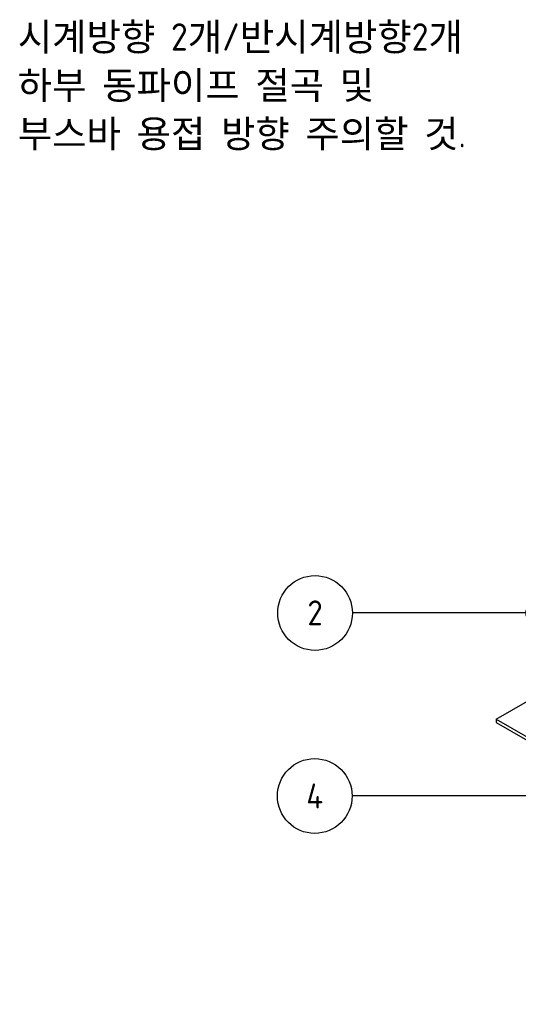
# Model space of a CAD drawing. Header units: millimetres. Extents: x 0 to 2102, y 0 to 1485.
# Drawn here: x 1360 to 1610.5, y 627.6 to 1116.1 of the extents above; entities that cross this region are included whole.
import ezdxf

# ---------------------------------------------------------------- set-up
doc = ezdxf.new("R2010")
doc.units = ezdxf.units.MM
doc.header["$LTSCALE"] = 2.5
doc.layers.add('가시적인 것(ISO)', color=3, linetype='Continuous', lineweight=5)
doc.layers.add('기호(ISO)', color=5, linetype='Continuous', lineweight=5)
doc.styles.add('문자 텍스트_PSTEK_POSCO', font='isocp.shx')
doc.styles.add('부품번호텍스트_PSTEK_POSCO', font='isocp.shx')

# ---------------------------------------------------------------- blocks, each defined once
blk = doc.blocks.new('품번기호1')
at = {"layer": '기호(ISO)', "color": 7}
for p, q in [((665.27, 290.67), (662.77, 291.17)), ((662.77, 291.17), (662.77, 290.17)), ((662.77, 290.67), (610.78, 290.67)), ((662.77, 290.67), (665.27, 290.67)), ((662.77, 290.17), (665.27, 290.67))]:
    blk.add_line(p, q, dxfattribs=at)
at = {"layer": '기호(ISO)', "color": 7, "flags": 128}
blk.add_lwpolyline([(662.77, 290.17), (665.27, 290.67)], dxfattribs=at)
at = {"layer": '기호(ISO)'}
blk.add_circle((603.28, 290.67), 7.5, dxfattribs=at)
at = {"layer": '기호(ISO)', "color": 7}
blk.add_solid([(662.77, 290.17), (665.27, 290.67), (662.77, 291.17), (662.77, 290.17)], dxfattribs=at)
at = {"layer": '기호(ISO)', "color": 7, "insert": (603.28, 290.67), "char_height": 5, "attachment_point": 5, "style": '부품번호텍스트_PSTEK_POSCO'}
blk.add_mtext('4', dxfattribs=at)
blk = doc.blocks.new('품번기호2')
at = {"layer": '기호(ISO)', "color": 7}
for p, q in [((645.69, 327.38), (610.84, 327.38)), ((648.19, 327.38), (645.69, 327.88)), ((645.69, 327.88), (645.69, 326.88)), ((645.69, 327.38), (648.19, 327.38)), ((645.69, 326.88), (648.19, 327.38))]:
    blk.add_line(p, q, dxfattribs=at)
at = {"layer": '기호(ISO)', "color": 7, "flags": 128}
blk.add_lwpolyline([(645.69, 326.88), (648.19, 327.38)], dxfattribs=at)
at = {"layer": '기호(ISO)'}
blk.add_circle((603.34, 327.38), 7.5, dxfattribs=at)
at = {"layer": '기호(ISO)', "color": 7}
blk.add_solid([(645.69, 326.88), (648.19, 327.38), (645.69, 327.88), (645.69, 326.88)], dxfattribs=at)
at = {"layer": '기호(ISO)', "color": 7, "insert": (603.34, 327.41), "char_height": 5, "attachment_point": 5, "style": '부품번호텍스트_PSTEK_POSCO'}
blk.add_mtext('2', dxfattribs=at)

msp = doc.modelspace()

# ---------------------------------------------------------------- linework, layer by layer
at = {"layer": '가시적인 것(ISO)'}
for p, q in [((1599.26, 765.202), (1624.715, 779.899)), ((1599.26, 765.202), (1834.726, 629.256)), ((1599.26, 765.202), (1599.26, 763.569)), ((1599.26, 763.569), (1834.726, 627.623))]:
    msp.add_line(p, q, dxfattribs=at)

# ---------------------------------------------------------------- block references
at = {"layer": '기호(ISO)', "xscale": 2.5, "yscale": 2.5, "zscale": 2.5}
for name in ['품번기호2', '품번기호1']:
    msp.add_blockref(name, (0, 0), dxfattribs=at)

# ---------------------------------------------------------------- texts
at = {"layer": '기호(ISO)', "color": 1, "insert": (1359.116, 1082.302), "char_height": 13.75, "width": 436.0552, "attachment_point": 4, "line_spacing_factor": 1.058943, "style": '문자 텍스트_PSTEK_POSCO'}
msp.add_mtext('{\\fISOCP|b0|i0;\\H13.7500;시계방향 2개/반시계방향2개\\P\\fisocp|b0|i0;\\H13.7500;하부 동파이프 절곡 및  \\P부스바 용접 방향 주의할 것.}', dxfattribs=at)

doc.saveas('drawing.dxf')
